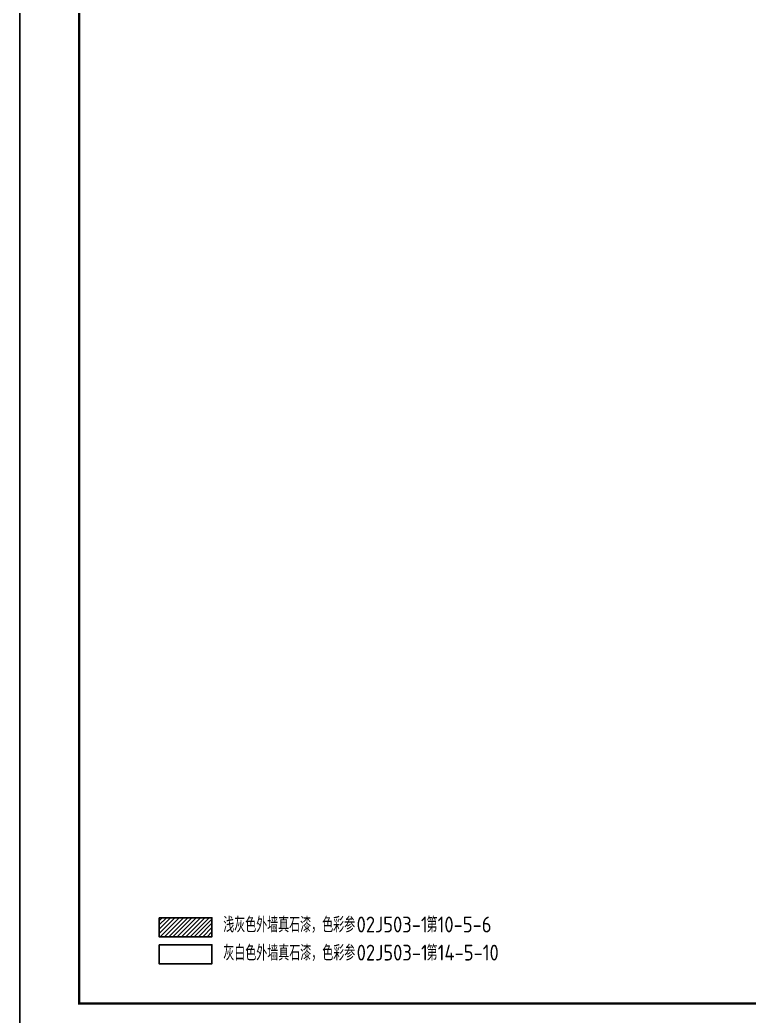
# Model space of a CAD drawing. Extents: x -4747 to 1060961, y -766984 to 396631.
# Drawn here: x 421921 to 467982, y -332102 to -269141 of the extents above; entities that cross this region are included whole.
import ezdxf

# ---------------------------------------------------------------- set-up
doc = ezdxf.new("R2010")
doc.units = 0
doc.header["$LTSCALE"] = 1000
doc.header["$MEASUREMENT"] = 0
doc.linetypes.add('DASH', pattern=[0.35, 0.25, -0.1])
for name, color, linetype in [('DIM_LEAD', 3, 'CONTINUOUS'), ('PUB_TITLE', 4, 'CONTINUOUS'), ('剖面填充', 147, 'CONTINUOUS'), ('面积线', 3, 'DASH')]:
    doc.layers.add(name, color=color, linetype=linetype)
doc.styles.get("Standard").update_dxf_attribs({"font": 'gbenor.shx', "bigfont": 'gbcbig.shx'})

msp = doc.modelspace()

# ---------------------------------------------------------------- hatches: boundary and pattern name
at = {"layer": '剖面填充', "linetype": 'BYBLOCK'}
h = msp.add_hatch(dxfattribs=at)
h.set_pattern_fill('ANSI31', color=256, scale=120, style=0)
h.set_pattern_definition([(45, (-1940119.9, 329887.27), (-134.703842, 134.703842), [])])
h.paths.add_polyline_path([(434053.8, -325884.9), (430712.7, -325884.9), (430712.7, -327086.9), (434053.8, -327086.9)])

# ---------------------------------------------------------------- linework, layer by layer
at = {"layer": 'PUB_TITLE'}
msp.add_lwpolyline([(421920.8, -332814.3), (600270.8, -332814.3), (600270.8, -206664.3), (421920.8, -206664.3)], close=True, dxfattribs=at)
at = {"layer": 'PUB_TITLE', "const_width": 150}
msp.add_lwpolyline([(425670.8, -331314.3), (598770.8, -331314.3), (598770.8, -208164.3), (425670.8, -208164.3)], close=True, dxfattribs=at)
at = {"layer": '面积线', "linetype": 'BYBLOCK'}
for points in [[(430712.7, -325884.9), (434053.8, -325884.9), (434053.8, -327086.9), (430712.7, -327086.9)], [(430712.7, -327591.1), (434053.8, -327591.1), (434053.8, -328793.1), (430712.7, -328793.1)]]:
    msp.add_lwpolyline(points, close=True, dxfattribs=at)

# ---------------------------------------------------------------- texts
at = {"layer": 'DIM_LEAD', "color": 7}
for s, height, p in [('浅灰色外墙真石漆，色彩参', 964.539, (434762.8, -326813.8)), ('02J503-1', 1000, (443188.3, -326813.8)), ('第', 964.5, (447605, -326813.8)), ('10-5-6', 1000, (448307.1, -326813.8)), ('灰白色外墙真石漆，色彩参', 964.539, (434768.2, -328591.2)), ('02J503-1', 1000, (443193.7, -328591.2)), ('第', 964.5, (447610.4, -328591.2)), ('14-5-10', 1000, (448312.5, -328591.2))]:
    msp.add_text(s, height=height, dxfattribs=at).set_placement(p)

doc.saveas('drawing.dxf')
